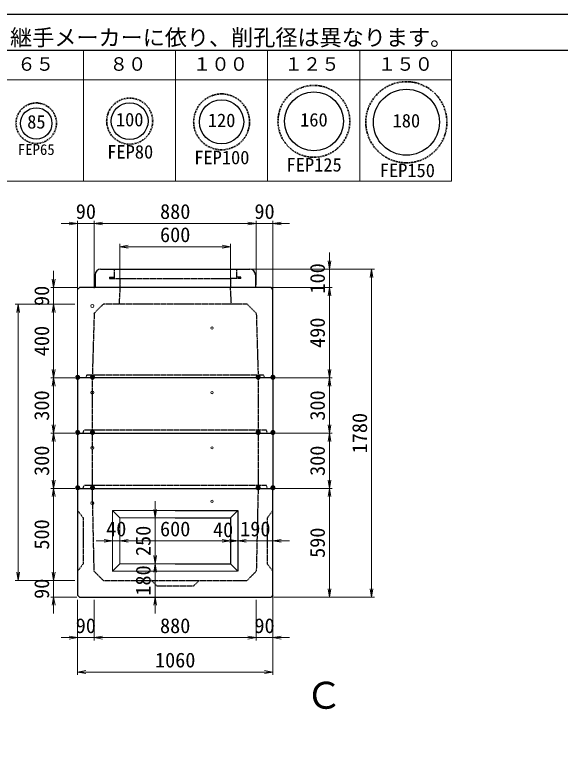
# Model space of a CAD drawing. Units: millimetres, scale not verified. Extents: x -297 to 298, y -210 to 210.
# Drawn here: x -11.8 to 136.3, y 12.9 to 210.5 of the extents above; entities that cross this region are included whole.
import ezdxf
from ezdxf.enums import TextEntityAlignment as Align

# ---------------------------------------------------------------- set-up
doc = ezdxf.new("R2010")
doc.units = ezdxf.units.MM
doc.linetypes.add('USER1', pattern=[12.95, 6.35, -3.175, 0.25, -3.175])
doc.linetypes.add('USER2', pattern=[4.7625, 3.175, -1.5875])
doc.layers.add('0-0', color=7, linetype='Continuous')
for name, color, linetype, lineweight in [('0-1_0', 9, 'Continuous', 25), ('0-2_dims', 7, 'Continuous', 18), ('0-3_pen1実線', 4, 'Continuous', 13), ('0-4_pen2実線', 3, 'Continuous', 13), ('0-5_pen3実線', 7, 'Continuous', 25), ('0-6_pen4実線', 7, 'Continuous', 25), ('0-7_pen2破線', 3, 'USER2', 25), ('0-8_鉄筋', 7, 'Continuous', 25), ('0-9_draw', 7, 'Continuous', 13)]:
    doc.layers.add(name, color=color, linetype=linetype, lineweight=lineweight)
doc.styles.add('ＭＳ ゴシック', font='')
doc.styles.get('ＭＳ ゴシック').set_extended_font_data('MS Gothic')

# ---------------------------------------------------------------- blocks, each defined once
blk = doc.blocks.new('部分図 1')
at = {"layer": '0-1_0'}
blk.add_lwpolyline([(0, 0), (11898, 0), (11898, 8410), (0, 8410)], close=True, dxfattribs=at)
at = {"layer": '0-2_dims'}
for p, q in [((6077.1, 7506.2), (6077.1, 8214.9)), ((6576.1, 7506.2), (6576.1, 8214.9)), ((7077.1, 7506.2), (7077.1, 8214.9)), ((7578.1, 7506.2), (7578.1, 8214.9)), ((8075.1, 7506.2), (8075.1, 8214.9)), ((4076.1, 8055), (8075.1, 8055)), ((8075.1, 7506.2), (4076.1, 7506.2)), ((6045.5, 7276), (5955.5, 7276)), ((6045.5, 6920.5), (6045.5, 7291)), ((6045.5, 7276), (6135.8, 7276)), ((6135.8, 6924.4), (6135.8, 7291)), ((6135.8, 6924.4), (6135.8, 7291)), ((6135.8, 7276), (6225.8, 7276)), ((6135.8, 7276), (7015.5, 7276)), ((7015.5, 7276), (6925.5, 7276)), ((7015.5, 6943), (7015.5, 7291)), ((7015.5, 6943), (7015.5, 7291)), ((7015.5, 7276), (7105.5, 7276)), ((7105.5, 6921), (7105.5, 7291)), ((7105.5, 7276), (7195.5, 7276)), ((6275.5, 6943), (6275.5, 7165)), ((6875.5, 6943), (6875.5, 7165)), ((6275.5, 7150), (6875.5, 7150)), ((7412.5, 7028), (7412.5, 7118)), ((5915.5, 6928), (5915.5, 7018)), ((6995.5, 7028), (7427.5, 7028)), ((7025.5, 7028), (7656.5, 7028)), ((7412.5, 7028), (7412.5, 6928)), ((7641.5, 7028), (7641.5, 5248)), ((6040.5, 6928), (5900.5, 6928)), ((5915.5, 6928), (5915.5, 6838)), ((7095.5, 6928), (7427.5, 6928)), ((7095.5, 6928), (7427.5, 6928)), ((7412.5, 6928), (7412.5, 6838)), ((7412.5, 6928), (7412.5, 6438)), ((6015.5, 6838), (5707.5, 6838)), ((5722.5, 6838), (5722.5, 5338)), ((6030.5, 6838), (5900.5, 6838)), ((6030.5, 6838), (5900.5, 6838)), ((5915.5, 6838), (5915.5, 6748)), ((5915.5, 6838), (5915.5, 6438)), ((6030.5, 6438), (5900.5, 6438)), ((6030.5, 6438), (5900.5, 6438)), ((5915.5, 6438), (5915.5, 6138)), ((7120.5, 6438), (7427.5, 6438)), ((7120.5, 6438), (7427.5, 6438)), ((7412.5, 6438), (7412.5, 6138)), ((6030.5, 6138), (5900.5, 6138)), ((6030.5, 6138), (5900.5, 6138)), ((5915.5, 6138), (5915.5, 5838)), ((7120.5, 6138), (7427.5, 6138)), ((7120.5, 6138), (7427.5, 6138)), ((7412.5, 6138), (7412.5, 5838)), ((6030.5, 5838), (5900.5, 5838)), ((6030.5, 5838), (5900.5, 5838)), ((5915.5, 5838), (5915.5, 5338)), ((6045.5, 5838), (7173.5, 5838)), ((7120.5, 5838), (7427.5, 5838)), ((7120.5, 5838), (7427.5, 5838)), ((7412.5, 5838), (7412.5, 5248)), ((6466.5, 5678), (6466.5, 5768)), ((6459.5, 5678), (6451.5, 5678)), ((6466.5, 5678), (6466.5, 5428)), ((6235.5, 5553), (6145.5, 5553)), ((6235.5, 5553), (6235.5, 5568)), ((6235.5, 5553), (6275.5, 5553)), ((6275.5, 5553), (6275.5, 5568)), ((6275.5, 5553), (6275.5, 5568)), ((6275.5, 5553), (6365.5, 5553)), ((6275.5, 5553), (6875.5, 5553)), ((6875.5, 5553), (6785.5, 5553)), ((6915.5, 5553), (6825.5, 5553)), ((6875.5, 5553), (6875.5, 5568)), ((6875.5, 5553), (6875.5, 5568)), ((6875.5, 5553), (6915.5, 5553)), ((6915.5, 5553), (6915.5, 5568)), ((6915.5, 5553), (6915.5, 5568)), ((6915.5, 5553), (7005.5, 5553)), ((6915.5, 5553), (7105.5, 5553)), ((7105.5, 5553), (7105.5, 5568)), ((7105.5, 5553), (7195.5, 5553)), ((6466.5, 5428), (6466.5, 5518)), ((5915.5, 5338), (5915.5, 5428)), ((6459.5, 5428), (6451.5, 5428)), ((6459.5, 5428), (6451.5, 5428)), ((6466.5, 5428), (6466.5, 5338)), ((6466.5, 5428), (6466.5, 5248)), ((6015.5, 5338), (5707.5, 5338)), ((6030.5, 5338), (5900.5, 5338)), ((6030.5, 5338), (5900.5, 5338)), ((5915.5, 5338), (5915.5, 5248)), ((7105.5, 5266), (7105.5, 5012.5)), ((6040.5, 5248), (5900.5, 5248)), ((5915.5, 5248), (5915.5, 5158)), ((6045.5, 5232.6), (6045.5, 5012.5)), ((6135.3, 5232.6), (6135.3, 5012.5)), ((6135.3, 5232.6), (6135.3, 5012.5)), ((6466.5, 5248), (6466.5, 5158)), ((6468.5, 5248), (6481.5, 5248)), ((7015.5, 5232.6), (7015.5, 5012.5)), ((7015.5, 5232.6), (7015.5, 5012.5)), ((7110.5, 5248), (7427.5, 5248)), ((7125.5, 5248), (7656.5, 5248)), ((6045.5, 5177.7), (6045.5, 4826)), ((7105.5, 5162.57), (7105.5, 4826)), ((6045.5, 5027.5), (5955.5, 5027.5)), ((6045.5, 5027.5), (6135.3, 5027.5)), ((6135.3, 5027.5), (6225.3, 5027.5)), ((6135.3, 5027.5), (7015.5, 5027.5)), ((7015.5, 5027.5), (6925.5, 5027.5)), ((7015.5, 5027.5), (7105.5, 5027.5)), ((7105.5, 5027.5), (7195.5, 5027.5)), ((6045.5, 4841), (7105.5, 4841))]:
    blk.add_line(p, q, dxfattribs=at)
for points in [[(6000.5, 7268.5), (6045.5, 7276), (6000.5, 7283.5)], [(6180.8, 7283.5), (6135.8, 7276), (6180.8, 7268.5)], [(6180.8, 7283.5), (6135.8, 7276), (6180.8, 7268.5)], [(6970.5, 7268.5), (7015.5, 7276), (6970.5, 7283.5)], [(6970.5, 7268.5), (7015.5, 7276), (6970.5, 7283.5)], [(7150.5, 7283.5), (7105.5, 7276), (7150.5, 7268.5)], [(6320.5, 7157.5), (6275.5, 7150), (6320.5, 7142.5)], [(6830.5, 7142.5), (6875.5, 7150), (6830.5, 7157.5)], [(7405, 7073), (7412.5, 7028), (7420, 7073)], [(7649, 6983), (7641.5, 7028), (7634, 6983)], [(5908, 6973), (5915.5, 6928), (5923, 6973)], [(7420, 6883), (7412.5, 6928), (7405, 6883)], [(7420, 6883), (7412.5, 6928), (7405, 6883)], [(5730, 6793), (5722.5, 6838), (5715, 6793)], [(5923, 6793), (5915.5, 6838), (5908, 6793)], [(5923, 6793), (5915.5, 6838), (5908, 6793)], [(5908, 6483), (5915.5, 6438), (5923, 6483)], [(7405, 6483), (7412.5, 6438), (7420, 6483)], [(5923, 6393), (5915.5, 6438), (5908, 6393)], [(7420, 6393), (7412.5, 6438), (7405, 6393)], [(5908, 6183), (5915.5, 6138), (5923, 6183)], [(7405, 6183), (7412.5, 6138), (7420, 6183)], [(5923, 6093), (5915.5, 6138), (5908, 6093)], [(7420, 6093), (7412.5, 6138), (7405, 6093)], [(5908, 5883), (5915.5, 5838), (5923, 5883)], [(7405, 5883), (7412.5, 5838), (7420, 5883)], [(5923, 5793), (5915.5, 5838), (5908, 5793)], [(7420, 5793), (7412.5, 5838), (7405, 5793)], [(6459, 5723), (6466.5, 5678), (6474, 5723)], [(6190.5, 5545.5), (6235.5, 5553), (6190.5, 5560.5)], [(6320.5, 5560.5), (6275.5, 5553), (6320.5, 5545.5)], [(6320.5, 5560.5), (6275.5, 5553), (6320.5, 5545.5)], [(6830.5, 5545.5), (6875.5, 5553), (6830.5, 5560.5)], [(6830.5, 5545.5), (6875.5, 5553), (6830.5, 5560.5)], [(6870.5, 5545.5), (6915.5, 5553), (6870.5, 5560.5)], [(6960.5, 5560.5), (6915.5, 5553), (6960.5, 5545.5)], [(7150.5, 5560.5), (7105.5, 5553), (7150.5, 5545.5)], [(6459, 5473), (6466.5, 5428), (6474, 5473)], [(6474, 5383), (6466.5, 5428), (6459, 5383)], [(5715, 5383), (5722.5, 5338), (5730, 5383)], [(5908, 5383), (5915.5, 5338), (5923, 5383)], [(5908, 5383), (5915.5, 5338), (5923, 5383)], [(7405, 5293), (7412.5, 5248), (7420, 5293)], [(7634, 5293), (7641.5, 5248), (7649, 5293)], [(5923, 5203), (5915.5, 5248), (5908, 5203)], [(6474, 5203), (6466.5, 5248), (6459, 5203)], [(6000.5, 5020), (6045.5, 5027.5), (6000.5, 5035)], [(6180.3, 5035), (6135.3, 5027.5), (6180.3, 5020)], [(6180.3, 5035), (6135.3, 5027.5), (6180.3, 5020)], [(6970.5, 5020), (7015.5, 5027.5), (6970.5, 5035)], [(6970.5, 5020), (7015.5, 5027.5), (6970.5, 5035)], [(7150.5, 5035), (7105.5, 5027.5), (7150.5, 5020)], [(6090.5, 4848.5), (6045.5, 4841), (6090.5, 4833.5)], [(7060.5, 4833.5), (7105.5, 4841), (7060.5, 4848.5)]]:
    blk.add_lwpolyline(points, dxfattribs=at)
at = {"layer": '0-3_pen1実線'}
blk.add_line((6875.5, 6975.02), (6878.48, 6978), dxfattribs=at)
at = {"layer": '0-4_pen2実線'}
blk.add_line((6931.5, 6984), (6931.5, 6978), dxfattribs=at)
for centre, radius in [((6125.5, 6828), 8), ((6775.5, 6708), 6), ((6125.5, 6358), 8), ((6775.5, 6358), 6), ((6125.5, 6058), 8), ((6775.5, 6058), 6), ((6775.5, 5768), 6), ((6125.5, 5758), 8)]:
    blk.add_circle(centre, radius, dxfattribs=at)
at = {"layer": '0-5_pen3実線'}
for p, q in [((6140.5, 6998), (6140.5, 6928)), ((6170.5, 7028), (6980.5, 7028)), ((7010.5, 6998), (7010.5, 6928)), ((7095.5, 6928), (6055.5, 6928)), ((7105.5, 6918), (7095.5, 6928)), ((7105.5, 6438), (7105.5, 6918)), ((7105.5, 6438), (6045.5, 6438)), ((6045.5, 6438), (6045.5, 6138)), ((7105.5, 6438), (7105.5, 6138)), ((6045.5, 6138), (6045.5, 5838)), ((6045.5, 6138), (7105.5, 6138)), ((7105.5, 6138), (7105.5, 5838)), ((6045.5, 5838), (7105.5, 5838)), ((7105.5, 5258), (7105.5, 5838)), ((6915.5, 5718), (6875.5, 5678)), ((6575.5, 5428), (6875.5, 5428)), ((6875.5, 5428), (6915.5, 5388)), ((6235.5, 5388), (6913.23, 5390.27)), ((7105.5, 5258), (7095.5, 5248)), ((6055.5, 5248), (7095.5, 5248))]:
    blk.add_line(p, q, dxfattribs=at)
for points in [[(6045.5, 5838), (6045.5, 5258), (6055.5, 5248)], [(6575.5, 5718), (6915.5, 5718), (6915.5, 5388)], [(6575.5, 5678), (6875.5, 5678), (6875.5, 5428)]]:
    blk.add_lwpolyline(points, dxfattribs=at)
for centre, start, end in [((6170.5, 6998), 90, 180), ((6980.5, 6998), 0, 90)]:
    blk.add_arc(centre, 30, start, end, dxfattribs=at)
at = {"layer": '0-6_pen4実線'}
blk.add_lwpolyline([(200, 200), (11709, 200), (11709, 8215), (200, 8215)], close=True, dxfattribs=at)
at = {"layer": '0-7_pen2破線'}
for p, q in [((6243.5, 7028), (6243.5, 6978)), ((6907.5, 7028), (6907.5, 6984)), ((6219.5, 6984), (6243.5, 6984)), ((6219.5, 6984), (6219.5, 6978)), ((6219.5, 6978), (6875.5, 6978)), ((6275.5, 6978), (6275.5, 6928)), ((6931.5, 6978), (6875.5, 6978)), ((6875.5, 6978), (6875.5, 6928)), ((6931.5, 6984), (6907.5, 6984)), ((6275.5, 6928), (6270.5, 6838)), ((6880.5, 6838), (6875.5, 6928)), ((6135.5, 6788), (6185.5, 6838)), ((6575.5, 6838), (6185.5, 6838)), ((6965.5, 6838), (6575.5, 6838)), ((6965.5, 6838), (7015.5, 6788)), ((6135.5, 6788), (6125.5, 6453)), ((7015.5, 6788), (7025.5, 6453)), ((6095.5, 6453), (6090.5, 6438)), ((6575.5, 6453), (6095.5, 6453)), ((7055.5, 6453), (6575.5, 6453)), ((7055.5, 6453), (7060.5, 6438)), ((6125.5, 6438), (6125.5, 6153)), ((7025.5, 6438), (7025.5, 6153)), ((6075.5, 6138), (6080.5, 6153)), ((6575.5, 6153), (6080.5, 6153)), ((6125.5, 6138), (6125.5, 5853)), ((7070.5, 6153), (6575.5, 6153)), ((7025.5, 6138), (7025.5, 5853)), ((7075.5, 6138), (7070.5, 6153)), ((6075.5, 5838), (6080.5, 5853)), ((6575.5, 5853), (6080.5, 5853)), ((7070.5, 5853), (6575.5, 5853)), ((7075.5, 5838), (7070.5, 5853)), ((6045.5, 5718), (6075.5, 5678)), ((7105.5, 5718), (7075.5, 5678)), ((6075.5, 5678), (6075.5, 5428)), ((7075.5, 5678), (7075.5, 5428)), ((6075.5, 5428), (6045.5, 5388)), ((7075.5, 5428), (7105.5, 5388)), ((6185.5, 5338), (6965.5, 5338)), ((6475.5, 5308), (6445.5, 5338))]:
    blk.add_line(p, q, dxfattribs=at)
for points in [[(6185.5, 5338), (6135.5, 5388), (6125.82, 5838)], [(7025.5, 5838), (7015.5, 5388), (6965.5, 5338)], [(6475.5, 5308), (6675.5, 5308), (6705.5, 5338)]]:
    blk.add_lwpolyline(points, dxfattribs=at)
at = {"layer": '0-8_鉄筋', "color": 1, "linetype": 'USER1', "lineweight": 35}
for centre, radius in [((7328.2, 7830.3), 195), ((7830.2, 7825.3), 220.1), ((6328.2, 7831.4), 125), ((6827.2, 7827.3), 151.71), ((5821, 7820.3), 110)]:
    blk.add_circle(centre, radius, dxfattribs=at)
at = {"layer": '0-8_鉄筋', "color": 1}
for centre, radius in [((7328.2, 7830.4), 160), ((7830.2, 7825.4), 179.11), ((6827.2, 7827.4), 120), ((5821.2, 7819.4), 85), ((6328.2, 7831.4), 100)]:
    blk.add_circle(centre, radius, dxfattribs=at)
at = {"layer": '0-9_draw'}
for p, q in [((6045.5, 6918), (6055.5, 6928)), ((6045.5, 6918), (6045.5, 6438)), ((6235.5, 5718), (6235.5, 5388)), ((6235.5, 5718), (6275.5, 5678)), ((6235.5, 5718), (6575.5, 5718)), ((6275.5, 5678), (6275.5, 5428)), ((6275.5, 5678), (6575.5, 5678)), ((6275.5, 5428), (6235.5, 5388)), ((6275.5, 5428), (6575.5, 5428))]:
    blk.add_line(p, q, dxfattribs=at)
at = {"layer": '0-2_dims', "style": 'ＭＳ ゴシック'}
for s, height, p in [('※ＦＥＰ管メーカー・継手メーカーに依り、削孔径は異なります。', 87.98, (4478.92, 8214.83)), ('６５', 73.31, (5718.1, 8082.9)), ('８０', 73.31, (6219.1, 8082.9)), ('１００', 73.31, (6671.1, 8082.9)), ('１２５', 73.31, (7168.1, 8082.9)), ('１５０', 73.31, (7675.1, 8082.9)), ('90', 80.65, (6035.65, 7276.5)), ('880', 80.65, (6493.15, 7276.5)), ('90', 80.65, (7005.5, 7276.5)), ('600', 80.65, (6493, 7150.5)), ('●', 21.99, (6030.7, 6422.5)), ('●', 21.99, (6111, 6422.9)), ('●', 21.99, (7010.4, 6423)), ('●', 21.99, (7090.5, 6423)), ('●', 21.99, (6030.5, 6123)), ('●', 21.99, (6110.8, 6123.1)), ('●', 21.99, (7010.4, 6123)), ('●', 21.99, (7090.5, 6123)), ('●', 21.99, (6030.6, 5823)), ('●', 21.99, (6110.9, 5823)), ('●', 21.99, (7010.3, 5823)), ('●', 21.99, (7090.4, 5823)), ('40', 80.65, (6200.5, 5553.5)), ('600', 80.65, (6493, 5553.5)), ('40', 80.65, (6780.5, 5549)), ('190', 80.65, (6928, 5553.5)), ('90', 80.65, (6035.4, 5028)), ('880', 80.65, (6492.9, 5028)), ('90', 80.65, (7005.5, 5028)), ('1060', 80.65, (6465.5, 4841.5))]:
    blk.add_text(s, height=height, dxfattribs=at).set_placement(p, align=Align.BOTTOM_LEFT)
for s, p in [('100', (7412, 6895.5)), ('90', (5915, 6828)), ('490', (7412, 6600.5)), ('400', (5915, 6555.5)), ('300', (5915, 6205.5)), ('300', (7412, 6205.5)), ('1780', (7641, 6028)), ('300', (5915, 5905.5)), ('300', (7412, 5905.5)), ('500', (5915, 5505.5)), ('250', (6466, 5470.5)), ('590', (7412, 5460.5)), ('180', (6466, 5255.5)), ('90', (5915, 5238))]:
    blk.add_text(s, height=80.65, rotation=90, dxfattribs=at).set_placement(p, align=Align.BOTTOM_LEFT)
at = {"layer": '0-8_鉄筋', "style": 'ＭＳ ゴシック'}
for s, height, p in [('85', 73.31, (5772, 7769.1)), ('100', 73.31, (6253.5, 7781.3)), ('120', 73.31, (6752.5, 7777.3)), ('160', 73.31, (7253.5, 7780.3)), ('180', 73.31, (7755.5, 7775.3)), ('FEP65', 58.65, (5721.6, 7630.3)), ('FEP80', 73.31, (6206.6, 7606.2)), ('FEP100', 73.31, (6679, 7575.5)), ('FEP125', 73.31, (7180, 7535.9)), ('FEP150', 73.31, (7686, 7505.5)), ('Ｃ', 146.6, (7281.87, 4597.4))]:
    blk.add_text(s, height=height, dxfattribs=at).set_placement(p, align=Align.BOTTOM_LEFT)

msp = doc.modelspace()

# ---------------------------------------------------------------- block references
at = {"layer": '0-0', "xscale": 0.05, "yscale": 0.05}
msp.add_blockref('部分図 1', (-297, -210), dxfattribs=at)

doc.saveas('drawing.dxf')
